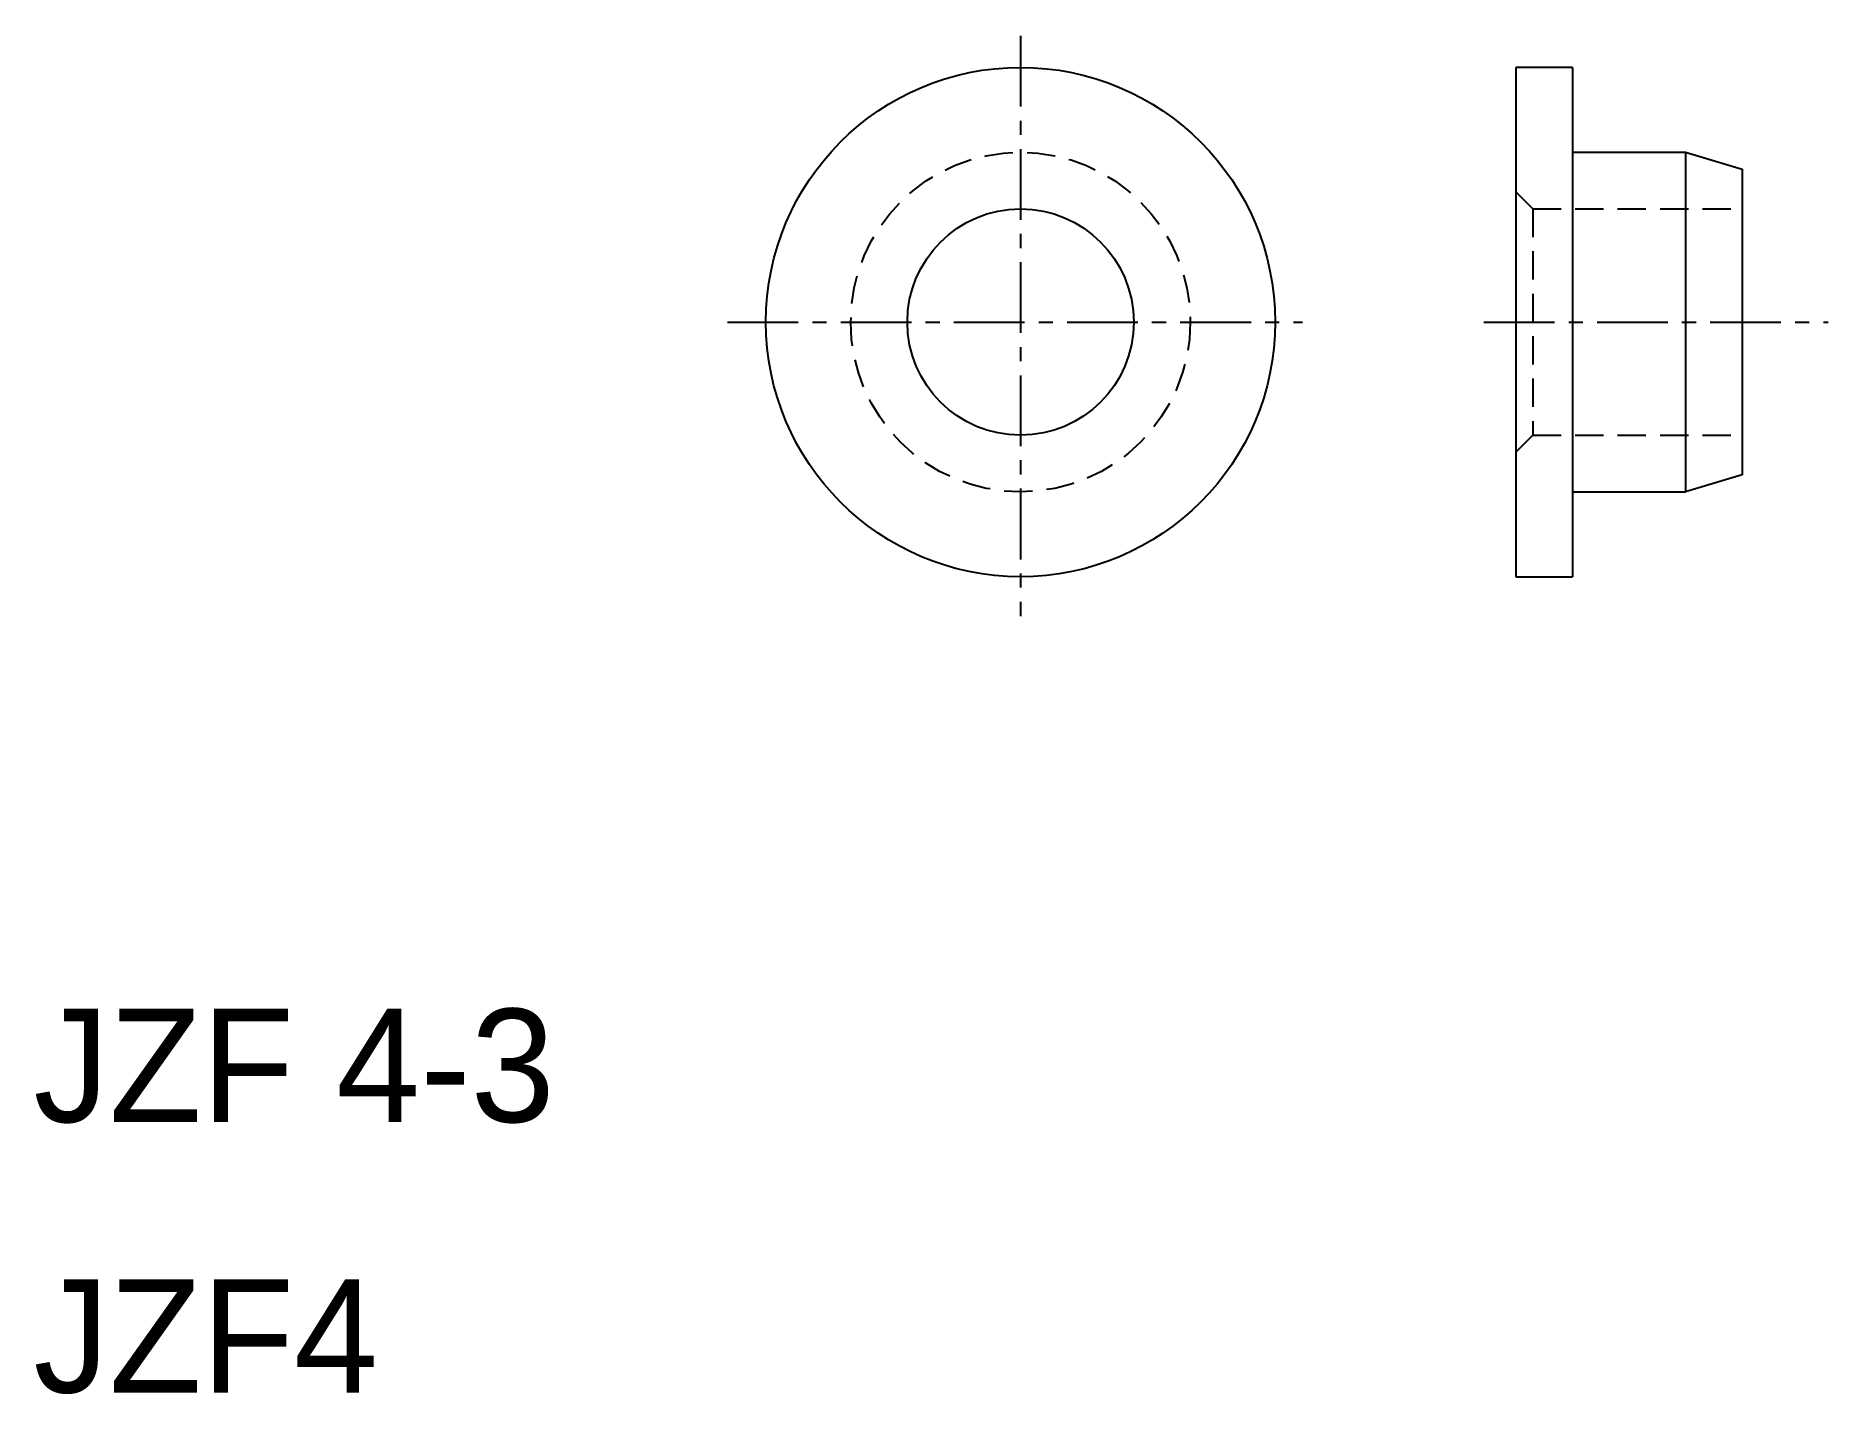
# Model space of a CAD drawing. Extents: x 10 to 41.7, y 10 to 34.
import ezdxf

# ---------------------------------------------------------------- set-up
doc = ezdxf.new("R2010")
doc.units = 0
doc.linetypes.add('CENTER', pattern=[2, 1.25, -0.25, 0.25, -0.25])
doc.linetypes.add('DASHED', pattern=[0.75, 0.5, -0.25])
doc.layers.get('0').update_dxf_attribs({"linetype": 'CONTINUOUS'})
doc.layers.add('CENTER', color=1, linetype='CENTER')

msp = doc.modelspace()

# ---------------------------------------------------------------- linework, layer by layer
at = {"color": 7, "linetype": 'CONTINUOUS'}
for p, q in [((36.197, 33.415), (36.197, 24.415)), ((37.197, 33.415), (36.197, 33.415)), ((37.197, 33.415), (37.197, 24.415)), ((37.197, 31.915), (39.197, 31.915)), ((39.197, 31.915), (39.197, 25.915)), ((39.197, 31.915), (40.197, 31.615)), ((40.197, 31.615), (40.197, 26.215)), ((40.197, 26.215), (39.197, 25.915)), ((37.197, 25.915), (39.197, 25.915)), ((36.197, 24.415), (37.197, 24.415))]:
    msp.add_line(p, q, dxfattribs=at)
at = {"color": 3, "linetype": 'DASHED'}
for p, q in [((36.497, 30.915), (36.197, 31.215)), ((36.497, 30.915), (36.497, 26.915)), ((36.497, 30.915), (40.197, 30.915)), ((36.497, 26.915), (36.197, 26.615)), ((36.497, 26.915), (40.197, 26.915))]:
    msp.add_line(p, q, dxfattribs=at)
at = {"color": 7, "linetype": 'CONTINUOUS'}
for radius in [4.5, 2]:
    msp.add_circle((27.444, 28.915), radius, dxfattribs=at)
at = {"color": 3, "linetype": 'DASHED'}
msp.add_circle((27.444, 28.915), 3, dxfattribs=at)
at = {"layer": 'CENTER', "color": 1, "linetype": 'CENTER'}
for p, q in [((27.444, 33.972), (27.444, 23.721)), ((22.267, 28.914), (32.428, 28.915)), ((35.633, 28.915), (41.717, 28.915))]:
    msp.add_line(p, q, dxfattribs=at)

# ---------------------------------------------------------------- texts
at = {"color": 7, "linetype": 'CONTINUOUS'}
for s, p in [('JZF 4-3', (10, 14.78)), ('JZF4', (10, 10))]:
    msp.add_text(s, height=2, dxfattribs=at).set_placement(p)

doc.saveas('drawing.dxf')
